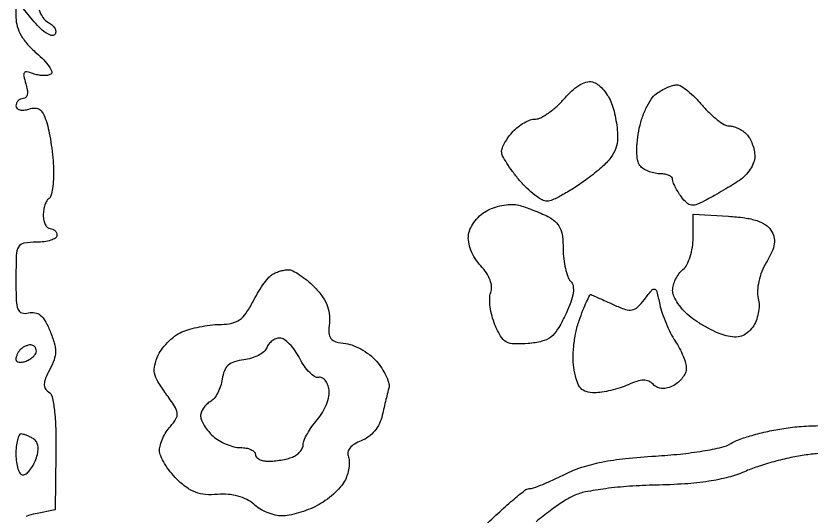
# Model space of a CAD drawing. Extents: x 0 to 102, y 0 to 135.
# Drawn here: x 0 to 9.83, y 115.56 to 121.75 of the extents above; entities that cross this region are included whole.
import ezdxf

# ---------------------------------------------------------------- set-up
doc = ezdxf.new("R2010")
doc.units = 0
doc.header["$MEASUREMENT"] = 0

msp = doc.modelspace()

# ---------------------------------------------------------------- linework, layer by layer
for points in [[(0.28648, 121.820353, 0.076753), (0.33299, 121.726751, 0.112022), (0.401145, 121.665349, -0.055719), (0.452378, 121.628655, -0.092672), (0.484549, 121.58661, -0.131325), (0.493032, 121.54625, -0.1859), (0.478162, 121.513095, -0.288768), (0.436979, 121.503914, -0.062276), (0.368715, 121.538356, -0.047109), (0.287415, 121.604887, -0.028756), (0.204337, 121.6971), (0.00084, 121.9509), (0.00042, 121.72577, 0.074073), (0.016681, 121.615197, 0.057607), (0.065078, 121.50353, 0.050765), (0.14474, 121.393233, 0.036102), (0.254121, 121.286812, -0.024666), (0.346042, 121.20138, -0.044585), (0.410891, 121.121764, -0.063777), (0.442728, 121.058627, -0.352861), (0.430956, 121.025217, -0.103564), (0.391086, 121.010791, -0.043803), (0.333985, 121.007748, -0.040866), (0.270296, 121.015169, -0.042205), (0.209372, 121.032823, 0.039537), (0.136153, 121.054463, 0.303772), (0.104573, 121.041795, 0.208417), (0.096927, 121.001724, 0.021232), (0.122838, 120.906198, -0.03771), (0.140311, 120.832224, -0.083562), (0.139723, 120.774448, -0.140616), (0.12195, 120.73824, -0.211859), (0.090301, 120.7242, 0.099038), (0.055839, 120.717306, 0.097945), (0.026526, 120.697674, 0.097945), (0.006894, 120.668361, 0.099038), (0, 120.633899, 0.203154), (0.012856, 120.603563, 0.131977), (0.046632, 120.584819, 0.088123), (0.0981, 120.581292, 0.050033), (0.15938, 120.594183, -0.082379), (0.23987, 120.605768, -0.166948), (0.299211, 120.583953, -0.119618), (0.345357, 120.523194, -0.033014), (0.386261, 120.409534, -0.023652), (0.412968, 120.296568, -0.011191), (0.43719, 120.1488, -0.011064), (0.455684, 119.99275, -0.01536), (0.464846, 119.852256, -0.020278), (0.464069, 119.725817, -0.027565), (0.452474, 119.612329, -0.026971), (0.433299, 119.522741, -0.190359), (0.407165, 119.487713, 0.128775), (0.380732, 119.459962, 0.04598), (0.3586, 119.409463, 0.041891), (0.343479, 119.346978, 0.038441), (0.3384, 119.281007, 0.049547), (0.344642, 119.21817, 0.069539), (0.363251, 119.165036, 0.089706), (0.390701, 119.129276, 0.186414), (0.423, 119.1168, -0.099038), (0.455287, 119.110341, -0.097945), (0.482749, 119.091949, -0.097945), (0.501141, 119.064487, -0.099038), (0.5076, 119.0322, -0.254951), (0.489871, 118.999691, -0.06271), (0.433046, 118.972451, -0.048861), (0.351027, 118.953756, -0.031626), (0.2538, 118.9476, 0.040906), (0.098984, 118.934913, 0.229051), (0.032886, 118.888335, 0.118922), (0.004921, 118.787236, 0.008283), (0, 118.49022, 0.008615), (0.004527, 118.227504, 0.081286), (0.026486, 118.117296, 0.242419), (0.074375, 118.073898, 0.129812), (0.156252, 118.073701, -0.108456), (0.235133, 118.076835, -0.131534), (0.301954, 118.045547, -0.089414), (0.362022, 117.973203, -0.030485), (0.422075, 117.850034, -0.026472), (0.473978, 117.703195, -0.074092), (0.489054, 117.595375, -0.082396), (0.471394, 117.49456, -0.03841), (0.417783, 117.372751, 0.023432), (0.366645, 117.265397, 0.086916), (0.350034, 117.192578, 0.147344), (0.363038, 117.139823, 0.121327), (0.403802, 117.098265, -0.201395), (0.447688, 117.036759, -0.025842), (0.475804, 116.873555, -0.023045), (0.492525, 116.64443, -0.009927), (0.494642, 116.338052), (0.4856, 115.63957), (0.2428, 115.59101, 0.038546), (0.12708, 115.558429, 0.106351)], [(5.764486, 115.406086, -0.00833), (5.960934, 115.596095, -0.012144), (6.140777, 115.756325, -0.007705), (6.294941, 115.883069, -0.169774), (6.349087, 115.902, 0.086563), (6.402103, 115.911248, 0.009845), (6.516139, 115.954834, 0.011668), (6.650632, 116.012985, 0.009247), (6.793237, 116.081859, -0.039533), (7.000519, 116.166918, -0.028333), (7.243082, 116.229818, -0.023084), (7.538431, 116.274731, -0.012083), (7.909197, 116.304676, 0.012205), (8.21284, 116.329274, 0.014742), (8.496266, 116.367692, 0.013411), (8.731075, 116.413101, 0.090577), (8.839797, 116.458877, -0.05996), (8.936577, 116.506754, -0.01543), (9.102988, 116.559833, -0.015482), (9.297979, 116.608988, -0.015185), (9.496899, 116.64634, -0.021162), (9.712642, 116.670807, -0.014533), (9.958724, 116.681037, -0.014674)], [(9.945655, 116.337665, 0.011291), (9.7713, 116.318503, 0.020191), (9.58468, 116.286004, 0.013334), (9.373151, 116.23436, 0.013428), (9.16986, 116.173035, 0.025202), (9.0099, 116.110951, -0.042581), (8.813005, 116.042294, -0.025138), (8.568807, 115.992758, -0.020793), (8.271403, 115.960426, -0.011852), (7.9101, 115.944878, 0.0124), (7.589929, 115.930748, 0.015213), (7.292077, 115.901066, 0.015762), (7.043627, 115.860648, 0.060486), (6.8949, 115.812413, 0.037195), (6.772391, 115.744081, 0.013232), (6.607926, 115.629228, 0.013047), (6.433389, 115.493162, 0.015008)]]:
    msp.add_lwpolyline(points, format="xyb")
for points in [[(7.147727, 120.924367, -0.085033), (7.207335, 120.888954, -0.041083), (7.270139, 120.825842, -0.039176), (7.32639, 120.747468, -0.045252), (7.366681, 120.664854, -0.030261), (7.396397, 120.569739, -0.017767), (7.420883, 120.453019, -0.017732), (7.437126, 120.334143, -0.028723), (7.441501, 120.232243, -0.084567), (7.418772, 120.10961, -0.073191), (7.356179, 119.994518, -0.05278), (7.24356, 119.873556, -0.020379), (7.064357, 119.73015, -0.014422), (6.912212, 119.624875, -0.01774), (6.764217, 119.535967, -0.016328), (6.636455, 119.470609, -0.110495), (6.567577, 119.4552, -0.132497), (6.506075, 119.471789, -0.030935), (6.416416, 119.53166, -0.029784), (6.318495, 119.615856, -0.025398), (6.22562, 119.715491, -0.01612), (6.141761, 119.821936, -0.019894), (6.070937, 119.926522, -0.018659), (6.019077, 120.017488, -0.120792), (6.0066, 120.068379, -0.099784), (6.015864, 120.114335, -0.029341), (6.047729, 120.179223, -0.028192), (6.093026, 120.249657, -0.026925), (6.146612, 120.315689, -0.04328), (6.210322, 120.374889, -0.038333), (6.285812, 120.424954, -0.040325), (6.361248, 120.4594, -0.087158), (6.423873, 120.4704, 0.12137), (6.491463, 120.487052, 0.032802), (6.586278, 120.545014, 0.031189), (6.688596, 120.627187, 0.027899), (6.784007, 120.724405, -0.027863), (6.89069, 120.833124, -0.059187), (6.986436, 120.901608, -0.082417), (7.07196, 120.931688, -0.135864)], [(8.172549, 120.8934, -0.142663), (8.225581, 120.877954, -0.027171), (8.308174, 120.818846, -0.027008), (8.399987, 120.736767, -0.021954), (8.489318, 120.6396, 0.024486), (8.579549, 120.542445, 0.029081), (8.674055, 120.460354, 0.029998), (8.760177, 120.401801, 0.135092), (8.818318, 120.3858, -0.070672), (8.869897, 120.378473, -0.038878), (8.92967, 120.355978, -0.037849), (8.987929, 120.323137, -0.049145), (9.03528, 120.28428, -0.069326), (9.07419, 120.232773, -0.038964), (9.106979, 120.161402, -0.038039), (9.129334, 120.082686, -0.050212), (9.1368, 120.00853, -0.090935), (9.122907, 119.932774, -0.0515), (9.080885, 119.849148, -0.049116), (9.019265, 119.770843, -0.05749), (8.94645, 119.710614, -0.00663), (8.858476, 119.655095, -0.003759), (8.750573, 119.590094, -0.003752), (8.640827, 119.52621, -0.00617), (8.546934, 119.47402, -0.024232), (8.426915, 119.416557, -0.1276), (8.355228, 119.406144, -0.162497), (8.296754, 119.433086, -0.046404), (8.229684, 119.508925, -0.020013), (8.188312, 119.570536, -0.021959), (8.15335, 119.63342, -0.022048), (8.128395, 119.689389, -0.094109), (8.1216, 119.72517, 0.207954), (8.110227, 119.751331, 0.082269), (8.076868, 119.773499, 0.062695), (8.027617, 119.788578, 0.042997), (7.96932, 119.7936, -0.050494), (7.904465, 119.800166, -0.038086), (7.83554, 119.819832, -0.038984), (7.772979, 119.848675, -0.068976), (7.727739, 119.882901, -0.13654), (7.694173, 119.94235, -0.046278), (7.679183, 120.04146, -0.03762), (7.68144, 120.169738, -0.022021), (7.70241, 120.322037, -0.03253), (7.738061, 120.464084, -0.031657), (7.792087, 120.601645, -0.033292), (7.855188, 120.716038, -0.092457), (7.917861, 120.782636, -0.028744), (7.983436, 120.82503, -0.026557), (8.05516, 120.860863, -0.027537), (8.122473, 120.885829, -0.075168)], [(6.2181, 119.405731, -0.017516), (6.296521, 119.381542, -0.008878), (6.393513, 119.345921, -0.008807), (6.492437, 119.305564, -0.01299), (6.57765, 119.266387, -0.068103), (6.66926, 119.204662, -0.099947), (6.727301, 119.127137, -0.080142), (6.758436, 119.020267, -0.030895), (6.768, 118.865624, 0.026788), (6.774661, 118.741393, 0.029151), (6.794575, 118.6221, 0.030396), (6.823547, 118.52302, 0.110484), (6.858469, 118.467971, -0.152123), (6.890461, 118.407038, -0.083245), (6.891774, 118.321901, -0.053047), (6.861425, 118.20627, -0.019019), (6.794887, 118.049201, -0.026163), (6.69967, 117.871139, -0.092963), (6.613853, 117.775006, -0.105076), (6.504996, 117.72279, -0.038607), (6.335798, 117.695363, -0.02724), (6.161661, 117.690302, -0.12223), (6.064096, 117.717164, -0.132819), (5.994728, 117.785242, -0.034512), (5.924446, 117.926494, -0.033592), (5.887767, 118.035157, -0.032153), (5.86532, 118.149352, -0.033815), (5.858889, 118.252588, -0.090499), (5.872457, 118.324732, 0.113339), (5.882542, 118.395934, 0.068458), (5.863718, 118.479437, 0.057732), (5.818016, 118.568574, 0.041297), (5.748223, 118.656372, -0.048628), (5.679057, 118.746043, -0.047211), (5.627719, 118.848251, -0.050079), (5.599104, 118.951223, -0.078436), (5.597781, 119.042953, -0.082273), (5.624032, 119.12596, -0.049892), (5.679768, 119.212882, -0.048389), (5.754402, 119.290379, -0.060789), (5.8374, 119.345481, -0.042785), (5.930801, 119.382693, -0.034178), (6.036474, 119.406911, -0.035279), (6.138083, 119.415715, -0.07013)], [(8.810837, 119.269271, -0.019892), (9.012771, 119.249329, -0.044164), (9.163314, 119.214638, -0.060491), (9.270579, 119.164716, -0.114018), (9.337875, 119.097678, -0.079301), (9.373526, 119.013821, -0.096968), (9.37781, 118.928875, -0.071801), (9.348656, 118.829844, -0.025983), (9.280581, 118.699595, 0.039096), (9.224639, 118.585369, 0.039073), (9.187147, 118.463804, 0.041818), (9.171186, 118.348425, 0.074975), (9.180315, 118.253418, -0.064684), (9.1904, 118.167074, -0.044761), (9.180338, 118.069128, -0.044802), (9.153034, 117.974665, -0.065337), (9.111435, 117.898775, -0.060146), (9.044948, 117.827698, -0.095799), (8.972434, 117.787366, -0.091032), (8.887386, 117.775814, -0.049878), (8.783009, 117.791187, -0.040415), (8.686131, 117.824012, -0.019502), (8.567883, 117.88062, -0.019196), (8.448512, 117.949581, -0.026072), (8.346846, 118.021302, -0.037952), (8.260658, 118.100377, -0.038381), (8.187766, 118.19129, -0.041218), (8.13727, 118.280161, -0.109008), (8.1216, 118.351181, -0.069823), (8.130887, 118.41736, -0.044592), (8.158877, 118.489964, -0.044074), (8.199929, 118.557652, -0.061278), (8.2485, 118.6092, 0.101413), (8.297252, 118.669991, 0.040849), (8.338123, 118.768816, 0.03827), (8.366025, 118.885873, 0.039393), (8.3754, 119.00468), (8.3754, 119.294842)], [(3.366695, 118.607905, -0.120815), (3.422613, 118.594892, -0.028004), (3.506799, 118.546118, -0.027317), (3.599981, 118.477358, -0.02377), (3.689744, 118.395747, -0.038146), (3.783587, 118.286378, -0.058901), (3.844891, 118.178112, -0.065469), (3.875102, 118.067576, -0.063168), (3.876249, 117.951597, 0.036652), (3.870857, 117.826329, 0.161316), (3.895885, 117.757792, 0.161282), (3.956884, 117.717742, 0.036632), (4.080089, 117.69431, -0.067126), (4.180587, 117.668782, -0.039319), (4.291944, 117.613415, -0.038593), (4.396583, 117.539161, -0.052543), (4.477211, 117.456261, -0.029445), (4.538632, 117.36794, -0.034501), (4.585724, 117.277439, -0.036928), (4.61388, 117.197077, -0.140489), (4.613039, 117.144451, 0.010865), (4.597942, 117.090614, 0.002908), (4.576298, 117.004358, 0.002946), (4.552846, 116.906034, 0.003039), (4.530803, 116.808458, -0.059127), (4.495303, 116.706222, -0.059321), (4.436891, 116.615257, -0.060846), (4.36036, 116.542529, -0.068873), (4.271553, 116.493916, 0.044815), (4.186649, 116.4526, 0.089542), (4.130749, 116.403466, 0.122603), (4.105988, 116.349065, 0.138259), (4.11123, 116.292019, -0.088766), (4.122664, 116.232355, -0.041736), (4.117063, 116.153765, -0.039613), (4.097143, 116.070109, -0.044643), (4.064807, 115.994086, -0.060033), (4.011405, 115.917895, -0.028295), (3.926103, 115.833004, -0.027548), (3.825558, 115.753131, -0.034762), (3.724093, 115.691376, -0.02662), (3.615718, 115.642454, -0.021274), (3.494393, 115.601134, -0.021755), (3.378559, 115.572516, -0.049718), (3.289113, 115.5636, -0.062651), (3.205478, 115.574121, -0.036252), (3.109215, 115.606315, -0.035664), (3.015836, 115.653341, -0.049477), (2.940542, 115.709014, 0.066812), (2.853806, 115.768626, 0.051523), (2.746498, 115.809724, 0.047471), (2.624004, 115.830491, 0.039772), (2.492158, 115.829642, -0.042181), (2.343181, 115.829399, -0.069583), (2.220578, 115.857024, -0.067962), (2.108293, 115.917825, -0.038369), (1.990527, 116.018782, -0.030658), (1.908657, 116.111358, -0.031412), (1.839441, 116.21253, -0.033088), (1.791049, 116.307551, -0.101571), (1.7766, 116.377943, -0.071812), (1.786171, 116.444241, -0.035529), (1.816018, 116.524071, -0.034345), (1.859429, 116.604013, -0.042381), (1.910789, 116.671455, 0.049189), (1.979721, 116.764567, 0.171065), (1.994382, 116.836851, 0.110047), (1.962749, 116.921418, 0.014872), (1.854021, 117.078016, -0.022964), (1.755002, 117.225675, -0.087969), (1.715194, 117.328519, -0.109539), (1.717584, 117.426491, -0.046267), (1.761092, 117.551449, -0.058216), (1.814573, 117.6399, -0.038673), (1.894376, 117.72775, -0.038739), (1.986502, 117.802037, -0.059534), (2.077168, 117.849499, -0.029594), (2.17845, 117.88129, -0.017062), (2.303461, 117.908048, -0.017009), (2.431245, 117.92641, -0.027184), (2.541335, 117.9324, 0.054966), (2.669645, 117.946548, 0.099849), (2.765682, 117.989284, 0.086558), (2.84634, 118.070754, 0.033565), (2.928332, 118.20735, -0.016179), (2.989162, 118.317167, -0.017558), (3.055423, 118.419791, -0.017305), (3.118032, 118.503352, -0.07732), (3.163154, 118.544455, -0.04315), (3.207104, 118.568364, -0.027459), (3.261697, 118.588732, -0.027523), (3.317896, 118.602911, -0.045105)], [(7.962432, 118.178258, 0.029057), (7.992426, 118.070462, 0.017225), (8.039934, 117.945738, 0.017206), (8.096099, 117.824169, 0.028218), (8.152782, 117.725996, -0.024545), (8.205608, 117.636033, -0.023437), (8.250257, 117.539952, -0.024123), (8.281541, 117.451488, -0.073048), (8.2908, 117.388453, -0.103347), (8.27937, 117.333743, -0.056697), (8.244905, 117.274267, -0.052985), (8.194316, 117.219345, -0.057359), (8.13456, 117.177936, -0.047522), (8.059093, 117.146347, -0.087153), (7.993172, 117.137891, -0.101275), (7.935112, 117.152601, -0.084045), (7.883055, 117.189585, 0.094203), (7.825792, 117.228555, 0.10598), (7.760591, 117.241671, 0.075995), (7.679085, 117.228154, 0.027877), (7.570014, 117.185625, -0.028509), (7.472168, 117.147615, -0.01983), (7.358017, 117.115547, -0.020062), (7.245648, 117.093459, -0.038513), (7.154135, 117.0864, -0.070174), (7.053046, 117.100658, -0.141258), (6.985436, 117.14313, -0.106311), (6.939074, 117.224591, -0.030044), (6.903385, 117.367022, -0.045809), (6.890821, 117.500442, -0.025996), (6.898878, 117.662589, -0.025411), (6.924598, 117.830007, -0.032522), (6.965933, 117.980372, -0.009672), (7.012532, 118.106991, -0.016116), (7.057214, 118.211446, -0.010003), (7.097344, 118.293173, -0.385007), (7.114913, 118.299773, -0.010846), (7.137767, 118.29018, -0.000565), (7.210514, 118.257674, -0.000894), (7.296907, 118.218768, -0.000649), (7.392918, 118.175172, 0.022997), (7.537251, 118.117266, 0.127951), (7.619755, 118.110566, 0.150882), (7.688001, 118.14549, 0.03605), (7.773618, 118.241888, -0.010002), (7.865925, 118.357407, -0.309795), (7.899476, 118.366902, -0.25602), (7.925061, 118.339133, -0.007478)], [(3.263979, 117.7632, 0.093723), (3.216293, 117.754182, 0.066807), (3.168666, 117.727715, 0.064828), (3.128315, 117.688581, 0.07635), (3.101948, 117.642401, -0.129004), (3.067251, 117.594108, -0.052715), (2.999401, 117.549082, -0.047482), (2.912296, 117.513719, -0.044175), (2.817947, 117.494351, 0.045356), (2.701629, 117.470188, 0.10899), (2.625352, 117.427261, 0.118014), (2.577817, 117.358686, 0.058462), (2.551011, 117.2556, -0.045519), (2.531021, 117.169676, -0.042044), (2.49544, 117.086355, -0.044738), (2.450614, 117.017494, -0.096931), (2.402961, 116.976446, 0.062553), (2.357538, 116.942432, 0.053236), (2.319086, 116.896475, 0.055665), (2.29293, 116.846128, 0.09224), (2.2842, 116.799208, 0.101891), (2.294867, 116.747405, 0.037198), (2.329646, 116.680686, 0.035), (2.379709, 116.611277, 0.035116), (2.438911, 116.549612, 0.050127), (2.511608, 116.496005, 0.035746), (2.602135, 116.450729, 0.036274), (2.695713, 116.41974, 0.061896), (2.777311, 116.4096, -0.044105), (2.847628, 116.403385, -0.063911), (2.907041, 116.384749, -0.083709), (2.947231, 116.357334, -0.204047), (2.961, 116.325, 0.184582), (2.973343, 116.292704, 0.090276), (3.00867, 116.265251, 0.070137), (3.061183, 116.246645, 0.050159), (3.123281, 116.2404, 0.025883), (3.195168, 116.244124, 0.017054), (3.277201, 116.255484, 0.017174), (3.356456, 116.272051, 0.03151), (3.419381, 116.291751, 0.06314), (3.470547, 116.319209, 0.061066), (3.513891, 116.358834, 0.066122), (3.54328, 116.404071, 0.111484), (3.5532, 116.448007, -0.103103), (3.564323, 116.501376, -0.026442), (3.603971, 116.580635, -0.025785), (3.659883, 116.668199, -0.023661), (3.726038, 116.752195, 0.045108), (3.790191, 116.841245, 0.040145), (3.840233, 116.94382, 0.04234), (3.870026, 117.044015, 0.089709), (3.87208, 117.124689, 0.057564), (3.85427, 117.18942, 0.079376), (3.823225, 117.240988, 0.100675), (3.784311, 117.271805, 0.168564), (3.743395, 117.277368, -0.197032), (3.69528, 117.286632, -0.05148), (3.632977, 117.337239, -0.044252), (3.568178, 117.414592, -0.032914), (3.510581, 117.510018, 0.033434), (3.451954, 117.60692, 0.040346), (3.384134, 117.688828, 0.044753), (3.317378, 117.746104, 0.156169)], [(0.1833, 117.6786, 0.065559), (0.152192, 117.674504, 0.03911), (0.116942, 117.662033, 0.038504), (0.083167, 117.643791, 0.053359), (0.0564, 117.6222, 0.051618), (0.03481, 117.595625, 0.038264), (0.016567, 117.562438, 0.039049), (0.004087, 117.52804, 0.067606), (0, 117.497955, 0.226347), (0.010382, 117.476197, 0.133446), (0.037277, 117.464344, 0.08379), (0.078269, 117.465058, 0.04548), (0.1269, 117.478806, 0.048303), (0.175443, 117.503035, 0.053891), (0.216523, 117.53539, 0.061199), (0.24461, 117.570573, 0.13875), (0.2538, 117.603051, 0.092194), (0.248437, 117.631892, 0.096071), (0.233091, 117.656408, 0.099379), (0.210199, 117.672814, 0.106332)], [(0.06345, 116.577505, 0.300294), (0.038894, 116.562005, 0.04456), (0.018638, 116.503866, 0.037962), (0.004591, 116.422176, 0.023607), (0, 116.325, 0.032669), (0.006359, 116.227779, 0.050231), (0.025652, 116.145754, 0.064877), (0.053793, 116.089092, 0.250093), (0.087326, 116.0712, 0.167078), (0.125847, 116.084442, 0.053575), (0.169922, 116.127115, 0.046574), (0.212183, 116.1887, 0.037592), (0.245876, 116.26155, 0.039951), (0.270199, 116.346721, 0.073281), (0.273944, 116.418638, 0.096117), (0.257419, 116.474852, 0.129299), (0.221999, 116.514055, 0.02605), (0.180932, 116.53794, 0.023514), (0.136197, 116.558332, 0.024223), (0.09436, 116.572766, 0.065941)]]:
    msp.add_lwpolyline(points, format="xyb", close=True)

doc.saveas('drawing.dxf')
